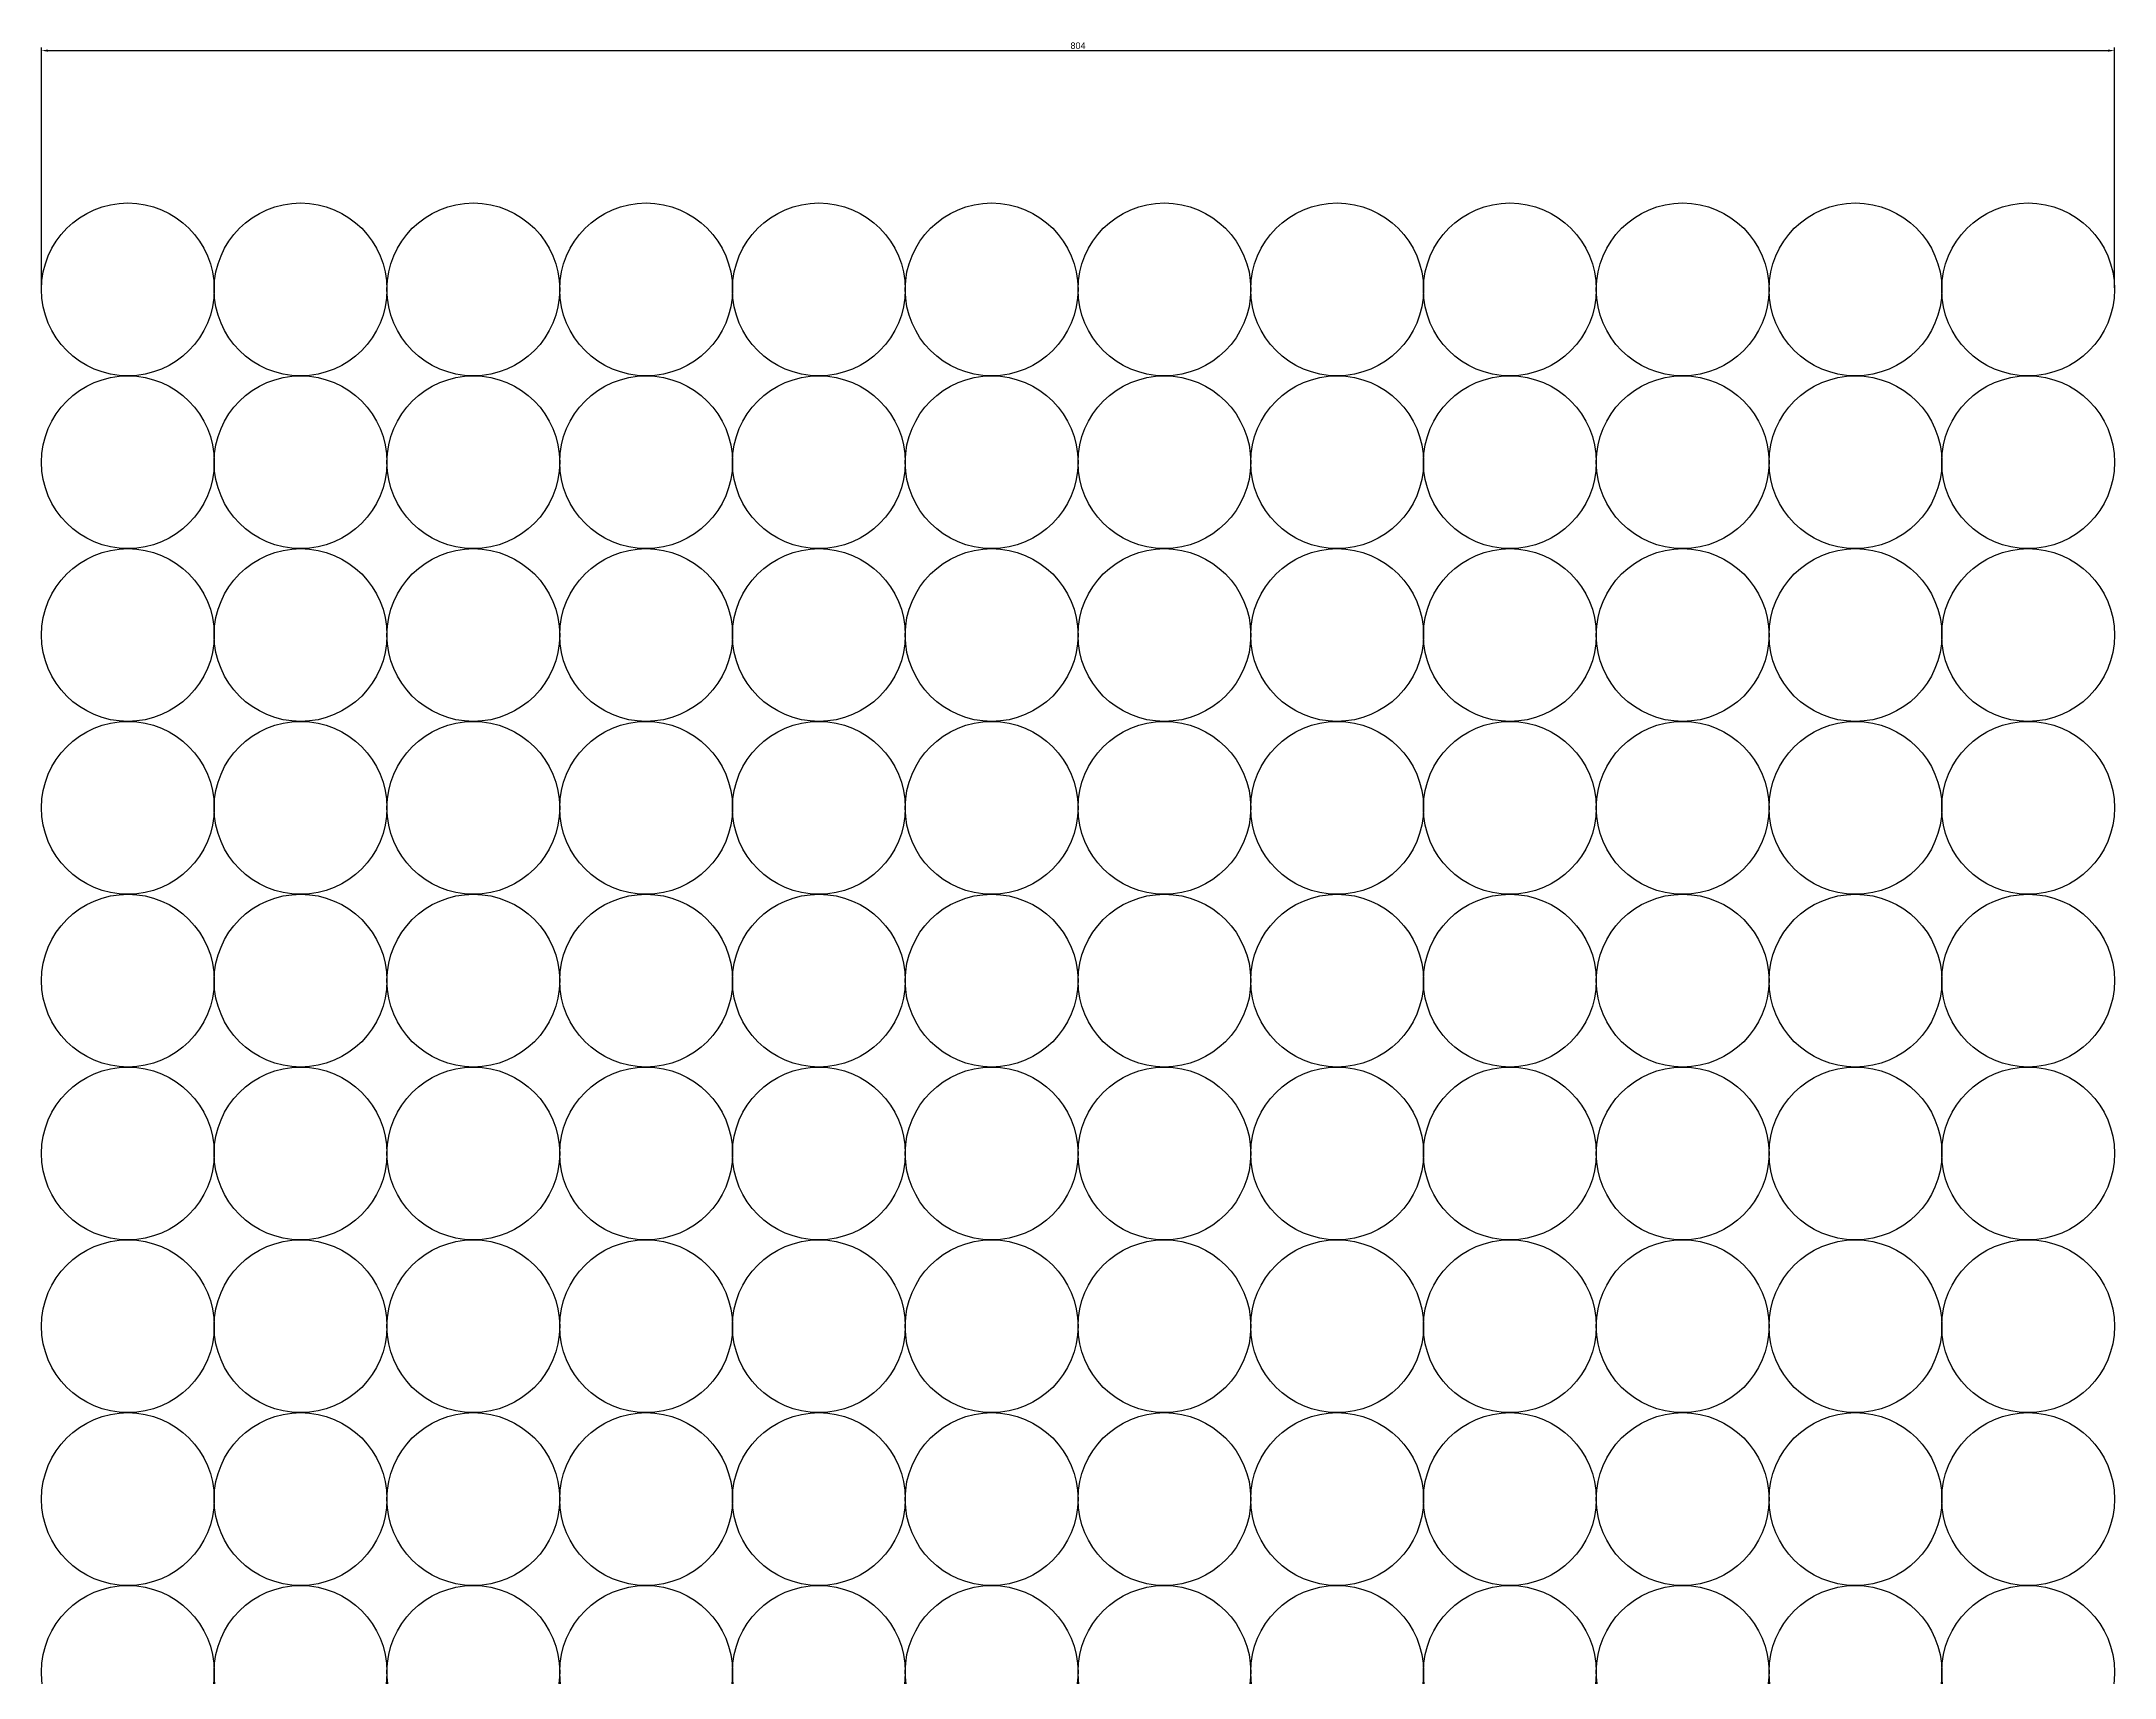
# Model space of a CAD drawing. Header units: millimetres. Extents: x -918 to 51042, y -35619 to 21649.
# Drawn here: x 2549 to 3353, y -3791 to -3157 of the extents above; entities that cross this region are included whole.
import ezdxf

# ---------------------------------------------------------------- set-up
doc = ezdxf.new("R2010")
doc.units = ezdxf.units.MM
doc.layers.add('для лазера', color=7, linetype='Continuous')
doc.styles.get("Standard").update_dxf_attribs({"font": 'arial.ttf'})
doc.dimstyles.new('ISO-25', dxfattribs={"dimtxt": 2.5, "dimasz": 2.5, "dimexe": 1.25, "dimexo": 0.625, "dimtad": 1, "dimtxsty": 'Standard', "dimcen": 2.5, "dimadec": 0, "dimazin": 0, "dimtfac": 1, "dimtmove": 0, "dimatfit": 3, "dimfxl": 1, "dimarcsym": 0})

# ---------------------------------------------------------------- blocks, each defined once
blk = doc.blocks.new('*D17')
at = {"layer": 'Defpoints', "color": 0, "transparency": 16777216}
for p in [(3353, -3160.73), (2549, -3253.31), (3353, -3253.31)]:
    blk.add_point(p, dxfattribs=at)
at = {"layer": 'для лазера', "color": 0, "lineweight": -2, "transparency": 16777216}
for p, q in [((2549, -3252.68), (2549, -3159.48)), ((3353, -3252.68), (3353, -3159.48)), ((2551.5, -3160.73), (3350.5, -3160.73))]:
    blk.add_line(p, q, dxfattribs=at)
at = {"layer": 'для лазера', "color": 0, "transparency": 16777216}
for points in [[(2551.5, -3160.31), (2551.5, -3161.15), (2549, -3160.73)], [(3350.5, -3160.31), (3350.5, -3161.15), (3353, -3160.73)]]:
    blk.add_solid(points, dxfattribs=at)
at = {"layer": 'для лазера', "color": 0, "transparency": 16777216, "insert": (2951, -3158.83), "char_height": 2.5, "attachment_point": 5}
blk.add_mtext('804', dxfattribs=at)

msp = doc.modelspace()

# ---------------------------------------------------------------- linework, layer by layer
at = {"layer": 'для лазера'}
for centre in [(2582.501, -3253.308), (2649.501, -3253.308), (2716.501, -3253.308), (2783.501, -3253.308), (2850.501, -3253.308), (2917.501, -3253.308), (2984.501, -3253.308), (3051.501, -3253.308), (3118.501, -3253.308), (3185.501, -3253.308), (3252.501, -3253.308), (3319.501, -3253.308), (2582.501, -3320.308), (2649.501, -3320.308), (2716.501, -3320.308), (2783.501, -3320.308), (2850.501, -3320.308), (2917.501, -3320.308), (2984.501, -3320.308), (3051.501, -3320.308), (3118.501, -3320.308), (3185.501, -3320.308), (3252.501, -3320.308), (3319.501, -3320.308), (2582.501, -3387.308), (2649.501, -3387.308), (2716.501, -3387.308), (2783.501, -3387.308), (2850.501, -3387.308), (2917.501, -3387.308), (2984.501, -3387.308), (3051.501, -3387.308), (3118.501, -3387.308), (3185.501, -3387.308), (3252.501, -3387.308), (3319.501, -3387.308), (2582.501, -3454.308), (2649.501, -3454.308), (2716.501, -3454.308), (2783.501, -3454.308), (2850.501, -3454.308), (2917.501, -3454.308), (2984.501, -3454.308), (3051.501, -3454.308), (3118.501, -3454.308), (3185.501, -3454.308), (3252.501, -3454.308), (3319.501, -3454.308), (2582.501, -3521.308), (2649.501, -3521.308), (2716.501, -3521.308), (2783.501, -3521.308), (2850.501, -3521.308), (2917.501, -3521.308), (2984.501, -3521.308), (3051.501, -3521.308), (3118.501, -3521.308), (3185.501, -3521.308), (3252.501, -3521.308), (3319.501, -3521.308), (2582.501, -3588.308), (2649.501, -3588.308), (2716.501, -3588.308), (2783.501, -3588.308), (2850.501, -3588.308), (2917.501, -3588.308), (2984.501, -3588.308), (3051.501, -3588.308), (3118.501, -3588.308), (3185.501, -3588.308), (3252.501, -3588.308), (3319.501, -3588.308), (2582.501, -3655.308), (2649.501, -3655.308), (2716.501, -3655.308), (2783.501, -3655.308), (2850.501, -3655.308), (2917.501, -3655.308), (2984.501, -3655.308), (3051.501, -3655.308), (3118.501, -3655.308), (3185.501, -3655.308), (3252.501, -3655.308), (3319.501, -3655.308), (2582.501, -3722.308), (2649.501, -3722.308), (2716.501, -3722.308), (2783.501, -3722.308), (2850.501, -3722.308), (2917.501, -3722.308), (2984.501, -3722.308), (3051.501, -3722.308), (3118.501, -3722.308), (3185.501, -3722.308), (3252.501, -3722.308), (3319.501, -3722.308), (2582.501, -3789.308), (2649.501, -3789.308), (2716.501, -3789.308), (2783.501, -3789.308), (2850.501, -3789.308), (2917.501, -3789.308), (2984.501, -3789.308), (3051.501, -3789.308), (3118.501, -3789.308), (3185.501, -3789.308), (3252.501, -3789.308), (3319.501, -3789.308)]:
    msp.add_circle(centre, 33.5, dxfattribs=at)

# ---------------------------------------------------------------- dimensions: what is measured, and where the dimension line sits
dim = msp.add_linear_dim(base=(3353.001, -3160.729), p1=(2549.001, -3253.308), p2=(3353.001, -3253.308), dimstyle='ISO-25', dxfattribs=at)
dim.commit()
dim.dimension.update_dxf_attribs({"geometry": '*D17', "text_midpoint": (2951.001, -3158.827)})

doc.saveas('drawing.dxf')
